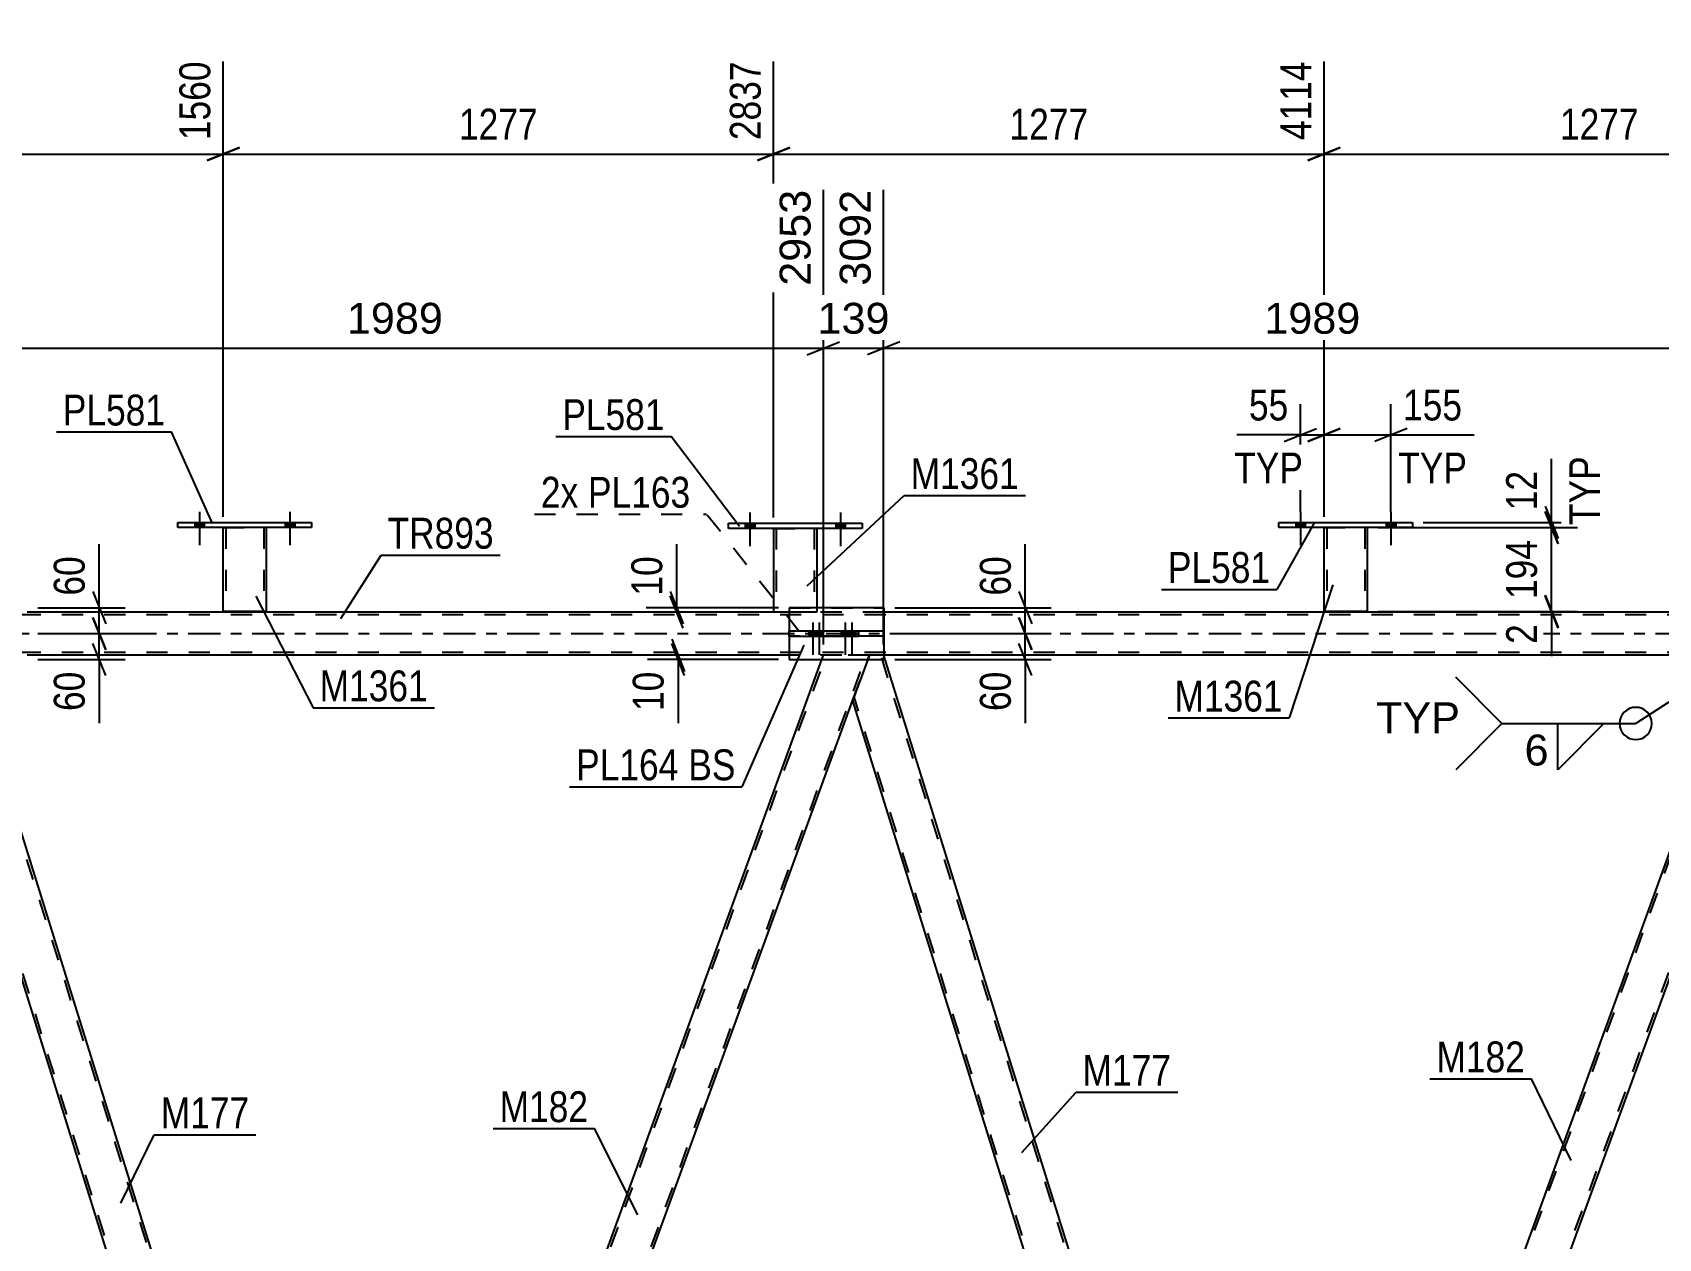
# Model space of a CAD drawing. Header units: millimetres. Extents: x -116 to 725, y -402 to 192.
# Drawn here: x 26.1 to 177, y -56.1 to 55.8 of the extents above; entities that cross this region are included whole.
import ezdxf

# ---------------------------------------------------------------- set-up
doc = ezdxf.new("R2010")
doc.units = ezdxf.units.MM
doc.linetypes.add('DXK_LINE_DOT2', pattern=[3.9198, 1.9599, -1.9599])
doc.linetypes.add('DXK_LINE_DOT3', pattern=[5.9187, 2.979, -0.9799, 0.9799, -0.9799])
doc.styles.add('Arial', font='ARIAL.TTF', dxfattribs={"height": 0.2})
doc.styles.add('Arial Narrow', font='ARIALN.TTF', dxfattribs={"height": 0.2})

# ---------------------------------------------------------------- blocks, each defined once
blk = doc.blocks.new('Bolt-200057545-4565 - 4561')
at = {"linetype": 'Continuous'}
for points in [[(41.17, 9.84), (42.05, 9.84), (42.05, 10.32), (41.17, 10.32)], [(49.57, 9.84), (50.45, 9.84), (50.45, 10.32), (49.57, 10.32)]]:
    blk.add_hatch(color=1, dxfattribs=at).paths.add_polyline_path(points)
at = {"color": 1, "linetype": 'Continuous'}
for p, q in [((41.61, 11.32), (41.61, 8.2)), ((50.01, 11.32), (50.01, 8.2)), ((41.17, 10.32), (41.17, 9.84)), ((42.05, 10.32), (42.05, 9.84)), ((49.57, 10.32), (49.57, 9.84)), ((50.45, 10.32), (50.45, 9.84))]:
    blk.add_line(p, q, dxfattribs=at)
blk = doc.blocks.new('Bolt-200057545-4566 - 4561')
at = {"linetype": 'Continuous'}
for points in [[(41.17, 9.84), (42.05, 9.84), (42.05, 10.32), (41.17, 10.32)], [(49.57, 9.84), (50.45, 9.84), (50.45, 10.32), (49.57, 10.32)]]:
    blk.add_hatch(color=1, dxfattribs=at).paths.add_polyline_path(points)
at = {"color": 1, "linetype": 'Continuous'}
for p, q in [((41.61, 11.32), (41.61, 8.2)), ((50.01, 11.32), (50.01, 8.2)), ((41.17, 10.32), (41.17, 9.84)), ((42.05, 10.32), (42.05, 9.84)), ((49.57, 10.32), (49.57, 9.84)), ((50.45, 10.32), (50.45, 9.84))]:
    blk.add_line(p, q, dxfattribs=at)
blk = doc.blocks.new('Bolt-200057545-4585 - 4561')
at = {"linetype": 'Continuous'}
for points in [[(143.33, 9.84), (144.21, 9.84), (144.21, 10.32), (143.33, 10.32)], [(151.73, 9.84), (152.61, 9.84), (152.61, 10.32), (151.73, 10.32)]]:
    blk.add_hatch(color=1, dxfattribs=at).paths.add_polyline_path(points)
at = {"color": 1, "linetype": 'Continuous'}
for p, q in [((143.77, 11.32), (143.77, 8.2)), ((152.17, 11.32), (152.17, 8.2)), ((143.33, 10.32), (143.33, 9.84)), ((144.21, 10.32), (144.21, 9.84)), ((151.73, 10.32), (151.73, 9.84)), ((152.61, 10.32), (152.61, 9.84))]:
    blk.add_line(p, q, dxfattribs=at)
blk = doc.blocks.new('Bolt-200057545-4586 - 4561')
at = {"linetype": 'Continuous'}
for points in [[(143.33, 9.84), (144.21, 9.84), (144.21, 10.32), (143.33, 10.32)], [(151.73, 9.84), (152.61, 9.84), (152.61, 10.32), (151.73, 10.32)]]:
    blk.add_hatch(color=1, dxfattribs=at).paths.add_polyline_path(points)
at = {"color": 1, "linetype": 'Continuous'}
for p, q in [((143.77, 11.32), (143.77, 8.2)), ((152.17, 11.32), (152.17, 8.2)), ((143.33, 10.32), (143.33, 9.84)), ((144.21, 10.32), (144.21, 9.84)), ((151.73, 10.32), (151.73, 9.84)), ((152.61, 10.32), (152.61, 9.84))]:
    blk.add_line(p, q, dxfattribs=at)
blk = doc.blocks.new('Bolt-200057545-4587 - 4561')
at = {"linetype": 'Continuous'}
for points in [[(92.25, 9.77), (93.13, 9.77), (93.13, 10.25), (92.25, 10.25)], [(100.65, 9.77), (101.53, 9.77), (101.53, 10.25), (100.65, 10.25)]]:
    blk.add_hatch(color=1, dxfattribs=at).paths.add_polyline_path(points)
at = {"color": 1, "linetype": 'Continuous'}
for p, q in [((92.69, 11.25), (92.69, 8.13)), ((101.09, 11.25), (101.09, 8.13)), ((92.25, 10.25), (92.25, 9.77)), ((93.13, 10.25), (93.13, 9.77)), ((100.65, 10.25), (100.65, 9.77)), ((101.53, 10.25), (101.53, 9.77))]:
    blk.add_line(p, q, dxfattribs=at)
blk = doc.blocks.new('Bolt-200057545-4588 - 4561')
at = {"linetype": 'Continuous'}
for points in [[(92.25, 9.77), (93.13, 9.77), (93.13, 10.25), (92.25, 10.25)], [(100.65, 9.77), (101.53, 9.77), (101.53, 10.25), (100.65, 10.25)]]:
    blk.add_hatch(color=1, dxfattribs=at).paths.add_polyline_path(points)
at = {"color": 1, "linetype": 'Continuous'}
for p, q in [((92.69, 11.25), (92.69, 8.13)), ((101.09, 11.25), (101.09, 8.13)), ((92.25, 10.25), (92.25, 9.77)), ((93.13, 10.25), (93.13, 9.77)), ((100.65, 10.25), (100.65, 9.77)), ((101.53, 10.25), (101.53, 9.77))]:
    blk.add_line(p, q, dxfattribs=at)
blk = doc.blocks.new('Part-200057545-4643 - 4561')
at = {"color": 2, "linetype": 'Continuous'}
for p, q in [((39.61, 9.84), (39.61, 10.32)), ((39.61, 10.32), (52.01, 10.32)), ((52.01, 9.84), (39.61, 9.84)), ((52.01, 10.32), (52.01, 9.84))]:
    blk.add_line(p, q, dxfattribs=at)
blk = doc.blocks.new('Part-200057545-4648 - 4561')
at = {"color": 2, "linetype": 'Continuous'}
for p, q in [((43.81, 2.07), (43.81, 9.84)), ((47.81, 9.84), (47.81, 2.07)), ((47.77, 2.07), (43.81, 2.07)), ((47.81, 2.07), (47.77, 2.07))]:
    blk.add_line(p, q, dxfattribs=at)
at = {"color": 7, "linetype": 'DXK_LINE_DOT2'}
for p, q in [((43.81, 9.84), (47.81, 9.84)), ((43.81, 9.84), (43.81, 9.84)), ((43.81, 9.84), (43.81, 9.84)), ((44.05, 9.84), (44.05, 2.07)), ((47.57, 9.84), (47.57, 2.07)), ((47.81, 9.84), (47.81, 9.84)), ((47.81, 9.84), (47.81, 9.84)), ((47.5, 2.07), (47.51, 2.07)), ((47.51, 2.07), (47.55, 2.07)), ((47.55, 2.07), (47.57, 2.07))]:
    blk.add_line(p, q, dxfattribs=at)
blk = doc.blocks.new('Part-200057545-4920 - 4561')
at = {"color": 2, "linetype": 'Continuous'}
for p, q in [((102.75, 0.24), (96.34, 0.24)), ((96.34, 0.24), (96.34, -0.24)), ((105.13, 0.24), (102.75, 0.24)), ((102.75, -0.24), (102.75, 0.24)), ((105.13, -0.24), (105.13, 0.24)), ((96.34, -0.24), (102.75, -0.24)), ((105.13, -0.24), (102.75, -0.24))]:
    blk.add_line(p, q, dxfattribs=at)
blk = doc.blocks.new('Part-200057545-4743 - 4561')
at = {"color": 2, "linetype": 'Continuous'}
for p, q in [((141.77, 9.84), (141.77, 10.32)), ((141.77, 10.32), (154.17, 10.32)), ((154.17, 9.84), (141.77, 9.84)), ((154.17, 10.32), (154.17, 9.84))]:
    blk.add_line(p, q, dxfattribs=at)
blk = doc.blocks.new('Part-200057545-4748 - 4561')
at = {"color": 2, "linetype": 'Continuous'}
for p, q in [((145.97, 2.07), (145.97, 9.84)), ((149.97, 9.84), (149.97, 2.07)), ((149.93, 2.07), (145.97, 2.07)), ((149.97, 2.07), (149.93, 2.07))]:
    blk.add_line(p, q, dxfattribs=at)
at = {"color": 7, "linetype": 'DXK_LINE_DOT2'}
for p, q in [((145.97, 9.84), (149.97, 9.84)), ((145.97, 9.84), (145.97, 9.84)), ((145.97, 9.84), (145.97, 9.84)), ((146.21, 9.84), (146.21, 2.07)), ((149.73, 9.84), (149.73, 2.07)), ((149.97, 9.84), (149.97, 9.84)), ((149.97, 9.84), (149.97, 9.84)), ((149.66, 2.07), (149.67, 2.07)), ((149.67, 2.07), (149.71, 2.07)), ((149.71, 2.07), (149.73, 2.07))]:
    blk.add_line(p, q, dxfattribs=at)
blk = doc.blocks.new('Part-200057545-4753 - 4561')
at = {"color": 2, "linetype": 'Continuous'}
for p, q in [((90.69, 9.77), (90.69, 10.25)), ((90.69, 10.25), (103.09, 10.25)), ((103.09, 9.77), (90.69, 9.77)), ((103.09, 10.25), (103.09, 9.77))]:
    blk.add_line(p, q, dxfattribs=at)
blk = doc.blocks.new('Part-200057545-4758 - 4561')
at = {"color": 2, "linetype": 'Continuous'}
for p, q in [((94.89, 9.77), (94.89, 2)), ((98.89, 9.77), (98.89, 2.4)), ((96.34, 2), (94.89, 2))]:
    blk.add_line(p, q, dxfattribs=at)
at = {"color": 7, "linetype": 'DXK_LINE_DOT2'}
for p, q in [((94.89, 9.77), (98.89, 9.77)), ((94.89, 9.77), (94.89, 9.77)), ((94.89, 9.77), (94.89, 9.77)), ((95.13, 9.77), (95.13, 2)), ((98.65, 9.77), (98.65, 2)), ((98.89, 9.77), (98.89, 9.77)), ((98.89, 9.77), (98.89, 9.77)), ((98.89, 2), (96.34, 2)), ((98.89, 2.4), (98.89, 2))]:
    blk.add_line(p, q, dxfattribs=at)
blk = doc.blocks.new('Part-200057545-4824 - 4561')
at = {"color": 7, "linetype": 'DXK_LINE_DOT2'}
for p, q in [((681.5, 1.76), (-18.61, 1.76)), ((105.13, 2), (94.89, 2)), ((681.5, -1.76), (-18.61, -1.76)), ((105.13, -2), (96.34, -2))]:
    blk.add_line(p, q, dxfattribs=at)
at = {"color": 2, "linetype": 'Continuous'}
for p, q in [((94.89, 2), (25.62, 2)), ((681.5, 2), (105.13, 2)), ((96.34, -2), (25.62, -2)), ((184.65, -2), (105.13, -2))]:
    blk.add_line(p, q, dxfattribs=at)
at = {"color": 7, "linetype": 'DXK_LINE_DOT3'}
blk.add_line((-18.61, 0), (681.5, 0), dxfattribs=at)
blk = doc.blocks.new('Bolt-200057545-4858 - 4561')
at = {"linetype": 'Continuous'}
for points in [[(98.87, 0.24), (98.15, 0.24), (98.15, -0.24), (98.87, -0.24)], [(99.47, 0.24), (98.75, 0.24), (98.75, -0.24), (99.47, -0.24)], [(101.88, 0.24), (101.16, 0.24), (101.16, -0.24), (101.88, -0.24)], [(102.49, 0.24), (101.77, 0.24), (101.77, -0.24), (102.49, -0.24)]]:
    blk.add_hatch(color=1, dxfattribs=at).paths.add_polyline_path(points)
at = {"color": 1, "linetype": 'Continuous'}
for p, q in [((98.15, 0.24), (98.15, -0.24)), ((98.51, 1.04), (98.51, -1.96)), ((98.75, 0.24), (98.75, -0.24)), ((98.87, 0.24), (98.87, -0.24)), ((99.11, 1.04), (99.11, -1.96)), ((99.47, 0.24), (99.47, -0.24)), ((101.16, 0.24), (101.16, -0.24)), ((101.52, 1.04), (101.52, -1.96)), ((101.77, 0.24), (101.77, -0.24)), ((101.88, 0.24), (101.88, -0.24)), ((102.13, 1.04), (102.13, -1.96)), ((102.49, 0.24), (102.49, -0.24))]:
    blk.add_line(p, q, dxfattribs=at)
blk = doc.blocks.new('Bolt-200057545-4859 - 4561')
at = {"color": 1, "linetype": 'DXK_LINE_DOT2'}
for p, q in [((98.15, 0.24), (98.15, -0.24)), ((98.51, 1.04), (98.51, -1.96)), ((98.75, 0.24), (98.75, -0.24)), ((98.87, 0.24), (98.87, -0.24)), ((99.11, 1.04), (99.11, -1.96)), ((99.47, 0.24), (99.47, -0.24)), ((101.16, 0.24), (101.16, -0.24)), ((101.52, 1.04), (101.52, -1.96)), ((101.77, 0.24), (101.77, -0.24)), ((101.88, 0.24), (101.88, -0.24)), ((102.13, 1.04), (102.13, -1.96)), ((102.49, 0.24), (102.49, -0.24))]:
    blk.add_line(p, q, dxfattribs=at)
blk = doc.blocks.new('Part-200057545-4925 - 4561')
at = {"color": 7, "linetype": 'DXK_LINE_DOT2'}
for p, q in [((105.12, 0.24), (96.34, 0.24)), ((96.34, 0.24), (96.34, -0.24)), ((102.75, 0.24), (102.75, -0.24)), ((105.12, 0.24), (105.12, -0.24)), ((105.12, -0.24), (96.34, -0.24))]:
    blk.add_line(p, q, dxfattribs=at)
blk = doc.blocks.new('Part-200057545-4969 - 4561')
at = {"color": 2, "linetype": 'Continuous'}
for p, q in [((105.13, 2.4), (96.34, 2.4)), ((96.34, 2.4), (96.34, 0.24)), ((105.13, -2.4), (105.13, 2.4)), ((96.34, -0.24), (96.34, -2.4)), ((96.34, -2.4), (105.13, -2.4))]:
    blk.add_line(p, q, dxfattribs=at)
at = {"color": 7, "linetype": 'DXK_LINE_DOT2'}
for p, q in [((96.34, 2.4), (96.34, -0.24)), ((96.34, -0.24), (96.34, 0.24))]:
    blk.add_line(p, q, dxfattribs=at)
blk = doc.blocks.new('Part-200057545-4986 - 4561')
at = {"color": 7, "linetype": 'DXK_LINE_DOT2'}
for p, q in [((55.65, -123.22), (99.77, -2)), ((59.39, -123.22), (103.51, -2)), ((99.37, -2.4), (99.51, -2)), ((103.77, -2), (99.51, -2)), ((102.22, -6.25), (103.77, -2)), ((55.39, -123.22), (57.15, -118.4)), ((59.65, -123.22), (61.4, -118.4)), ((59.65, -123.22), (55.39, -123.22))]:
    blk.add_line(p, q, dxfattribs=at)
at = {"color": 2, "linetype": 'Continuous'}
for p, q in [((57.15, -118.4), (99.37, -2.4)), ((61.4, -118.4), (102.22, -6.25))]:
    blk.add_line(p, q, dxfattribs=at)
blk = doc.blocks.new('Part-200057545-4996 - 4561')
at = {"color": 2, "linetype": 'Continuous'}
for p, q in [((18.49, -2.4), (17.09, -6.25)), ((56.23, -118.4), (20.08, -2.4)), ((52.04, -118.4), (17.09, -6.25))]:
    blk.add_line(p, q, dxfattribs=at)
at = {"color": 7, "linetype": 'DXK_LINE_DOT2'}
for p, q in [((18.63, -2), (18.49, -2.4)), ((19.95, -2), (18.63, -2)), ((56.52, -120.12), (19.7, -2)), ((20.08, -2.4), (19.95, -2)), ((53.8, -123.22), (17.22, -5.88)), ((52.04, -118.4), (53.55, -123.22)), ((56.66, -119.75), (56.23, -118.4)), ((55.39, -123.22), (56.66, -119.75)), ((53.55, -123.22), (55.39, -123.22))]:
    blk.add_line(p, q, dxfattribs=at)
blk = doc.blocks.new('Part-200057545-5024 - 4561')
at = {"color": 7, "linetype": 'DXK_LINE_DOT2'}
for p, q in [((96.34, 2.4), (96.34, -2.4)), ((96.34, 2.4), (105.12, 2.4)), ((105.12, 2.4), (105.12, -2.4)), ((96.34, -2.4), (105.12, -2.4))]:
    blk.add_line(p, q, dxfattribs=at)
blk = doc.blocks.new('Part-200057545-5054 - 4561')
at = {"color": 7, "linetype": 'DXK_LINE_DOT2'}
for p, q in [((184.9, -2), (140.78, -123.22)), ((188.65, -2), (144.53, -123.22)), ((188.9, -2), (187.36, -6.25)), ((141.79, -119.75), (140.53, -123.22)), ((144.78, -123.22), (140.53, -123.22))]:
    blk.add_line(p, q, dxfattribs=at)
at = {"color": 2, "linetype": 'Continuous'}
for p, q in [((184.65, -2), (141.79, -119.75)), ((184.65, -2), (188.9, -2)), ((187.36, -6.25), (144.78, -123.22))]:
    blk.add_line(p, q, dxfattribs=at)
blk = doc.blocks.new('Part-200057545-5059 - 4561')
at = {"color": 2, "linetype": 'Continuous'}
for p, q in [((103.62, -2.4), (102.22, -6.25)), ((141.79, -119.75), (105.13, -2.12)), ((102.22, -6.25), (138.68, -123.22)), ((140.53, -123.22), (141.79, -119.75))]:
    blk.add_line(p, q, dxfattribs=at)
at = {"color": 7, "linetype": 'DXK_LINE_DOT2'}
for p, q in [((103.77, -2), (103.62, -2.4)), ((105.09, -2), (103.77, -2)), ((141.65, -120.12), (104.84, -2)), ((105.13, -2.12), (105.09, -2)), ((138.93, -123.22), (102.36, -5.88)), ((138.68, -123.22), (140.53, -123.22))]:
    blk.add_line(p, q, dxfattribs=at)
blk = doc.blocks.new('StraightDimension-200057545-10822 - 4561')
at = {"color": 7, "linetype": 'Continuous'}
for p, q in [((43.81, 10.84), (43.81, 53.12)), ((94.89, 10.77), (94.89, 53.12)), ((45.31, 45.11), (42.31, 43.91)), ((43.81, 44.51), (94.89, 44.51)), ((93.39, 43.91), (96.39, 45.11))]:
    blk.add_line(p, q, dxfattribs=at)
at = {"color": 0, "linetype": 'Continuous'}
blk.add_wipeout([(94.29, 53.72), (90.09, 53.72), (90.09, 45.21), (94.29, 45.21)], dxfattribs=at)
at = {"color": 0}
blk.add_wipeout([(73.6, 45.26), (73.6, 49.46), (65.09, 49.46), (65.09, 45.26)], dxfattribs=at)
at = {"color": 3, "linetype": 'Continuous', "style": 'Arial Narrow'}
blk.add_text('2837', height=2.863, rotation=90.0002, dxfattribs=at).set_placement((93.69, 45.81))
at = {"color": 3, "style": 'Arial Narrow'}
blk.add_text('1277', height=2.863, dxfattribs=at).set_placement((65.69, 45.86))
blk = doc.blocks.new('StraightDimension-200057545-5284 - 4561')
at = {"color": 7, "linetype": 'Continuous'}
for p, q in [((31.71, 3.9), (32.91, 0.9)), ((26.62, 2.4), (34.71, 2.4)), ((32.31, 0), (32.31, 2.4)), ((26.62, 0), (34.71, 0)), ((32.91, -1.5), (31.71, 1.5))]:
    blk.add_line(p, q, dxfattribs=at)
at = {"color": 0}
blk.add_wipeout([(31.56, 7.78), (27.36, 7.78), (27.36, 2.93), (31.56, 2.93)], dxfattribs=at)
at = {"color": 7, "linetype": 'Continuous'}
blk.add_line((32.31, 2.4), (32.31, 8.31), dxfattribs=at)
blk.add_line((32.31, 2.4), (32.31, 8.31), dxfattribs=at)
at = {"color": 3, "style": 'Arial Narrow'}
blk.add_text('60', height=2.863, rotation=90.0002, dxfattribs=at).set_placement((30.96, 3.53))
blk = doc.blocks.new('StraightDimension-200057545-10821 - 4561')
at = {"color": 7, "linetype": 'Continuous'}
for p, q in [((94.89, 10.77), (94.89, 53.12)), ((145.97, 10.84), (145.97, 53.12)), ((96.39, 45.11), (93.39, 43.91)), ((94.89, 44.51), (145.97, 44.51)), ((144.47, 43.91), (147.47, 45.11))]:
    blk.add_line(p, q, dxfattribs=at)
at = {"color": 0, "linetype": 'Continuous'}
blk.add_wipeout([(145.37, 53.72), (141.17, 53.72), (141.17, 45.21), (145.37, 45.21)], dxfattribs=at)
at = {"color": 0}
blk.add_wipeout([(124.69, 45.26), (124.69, 49.46), (116.17, 49.46), (116.17, 45.26)], dxfattribs=at)
at = {"color": 3, "linetype": 'Continuous', "style": 'Arial Narrow'}
blk.add_text('4114', height=2.863, rotation=90.0002, dxfattribs=at).set_placement((144.77, 45.81))
at = {"color": 3, "style": 'Arial Narrow'}
blk.add_text('1277', height=2.863, dxfattribs=at).set_placement((116.77, 45.86))
blk = doc.blocks.new('StraightDimension-200057545-15437 - 4561')
at = {"color": 7, "linetype": 'Continuous'}
for p, q in [((166.47, 3.57), (167.67, 0.57)), ((167.67, 0.5), (166.47, 3.5)), ((150.97, 2.07), (169.47, 2.07)), ((167.7, 2), (164.22, 2)), ((167.07, 2), (167.07, 2.07))]:
    blk.add_line(p, q, dxfattribs=at)
at = {"color": 0}
blk.add_wipeout([(166.32, 1.47), (162.12, 1.47), (162.12, -1.55), (166.32, -1.55)], dxfattribs=at)
at = {"color": 7, "linetype": 'Continuous'}
blk.add_line((167.07, 2), (167.07, -2.08), dxfattribs=at)
blk.add_line((167.07, 2), (167.07, -2.08), dxfattribs=at)
at = {"color": 3, "style": 'Arial Narrow'}
blk.add_text('2', height=2.86, rotation=90.0002, dxfattribs=at).set_placement((165.72, -0.95))
blk = doc.blocks.new('StraightDimension-200057545-5680 - 4561')
at = {"color": 7, "linetype": 'Continuous'}
for p, q in [((143.77, 11.32), (143.77, 21.29)), ((145.97, 10.84), (145.97, 21.29)), ((142.27, 17.84), (145.27, 19.04)), ((143.77, 18.44), (145.97, 18.44)), ((147.47, 19.04), (144.47, 17.84))]:
    blk.add_line(p, q, dxfattribs=at)
at = {"color": 0}
blk.add_wipeout([(143.24, 19.19), (143.24, 23.39), (138.39, 23.39), (138.39, 19.19)], dxfattribs=at)
at = {"color": 0, "linetype": 'Continuous'}
blk.add_wipeout([(144.61, 13.34), (144.61, 17.54), (137.02, 17.54), (137.02, 13.34)], dxfattribs=at)
at = {"color": 7, "linetype": 'Continuous'}
blk.add_line((143.77, 18.44), (137.86, 18.44), dxfattribs=at)
blk.add_line((143.77, 18.44), (137.86, 18.44), dxfattribs=at)
at = {"color": 3, "style": 'Arial Narrow'}
blk.add_text('55', height=2.863, dxfattribs=at).set_placement((138.99, 19.79))
at = {"color": 3, "linetype": 'Continuous', "style": 'Arial Narrow'}
blk.add_text('TYP', height=2.863, dxfattribs=at).set_placement((137.62, 13.94))
blk = doc.blocks.new('StraightDimension-200057545-5183 - 4561')
at = {"color": 7, "linetype": 'Continuous'}
for p, q in [((85.43, -0.5), (86.63, -3.5)), ((86.63, -3.9), (85.43, -0.9)), ((95.34, -2), (83.18, -2)), ((95.34, -2.4), (83.18, -2.4)), ((86.03, -2.4), (86.03, -2))]:
    blk.add_line(p, q, dxfattribs=at)
at = {"color": 0}
blk.add_wipeout([(85.28, -2.92), (81.08, -2.92), (81.08, -7.78), (85.28, -7.78)], dxfattribs=at)
at = {"color": 7, "linetype": 'Continuous'}
blk.add_line((86.03, -2.4), (86.03, -8.31), dxfattribs=at)
blk.add_line((86.03, -2.4), (86.03, -8.31), dxfattribs=at)
at = {"color": 3, "style": 'Arial Narrow'}
blk.add_text('10', height=2.863, rotation=90.0002, dxfattribs=at).set_placement((84.68, -7.18))
blk = doc.blocks.new('StraightDimension-200057545-5133 - 4561')
at = {"color": 7, "linetype": 'Continuous'}
for p, q in [((106.12, 0), (120.64, 0)), ((117.64, 1.5), (118.84, -1.5)), ((118.24, -2.4), (118.24, 0)), ((118.84, -3.9), (117.64, -0.9)), ((106.12, -2.4), (120.64, -2.4))]:
    blk.add_line(p, q, dxfattribs=at)
at = {"color": 0}
blk.add_wipeout([(117.49, -2.92), (113.29, -2.92), (113.29, -7.78), (117.49, -7.78)], dxfattribs=at)
at = {"color": 7, "linetype": 'Continuous'}
blk.add_line((118.24, -2.4), (118.24, -8.31), dxfattribs=at)
blk.add_line((118.24, -2.4), (118.24, -8.31), dxfattribs=at)
at = {"color": 3, "style": 'Arial Narrow'}
blk.add_text('60', height=2.863, rotation=90.0002, dxfattribs=at).set_placement((116.89, -7.18))
blk = doc.blocks.new('StraightDimension-200057545-15435 - 4561')
at = {"color": 7, "linetype": 'Continuous'}
for p, q in [((166.47, 11.82), (167.67, 8.82)), ((167.67, 8.34), (166.47, 11.34)), ((150.97, 9.84), (169.47, 9.84)), ((155.17, 10.32), (169.47, 10.32)), ((167.07, 9.84), (167.07, 10.32))]:
    blk.add_line(p, q, dxfattribs=at)
at = {"color": 0, "linetype": 'Continuous'}
blk.add_wipeout([(172.17, 17.07), (167.97, 17.07), (167.97, 9.48), (172.17, 9.48)], dxfattribs=at)
at = {"color": 0}
blk.add_wipeout([(166.32, 15.7), (162.12, 15.7), (162.12, 10.85), (166.32, 10.85)], dxfattribs=at)
at = {"color": 7, "linetype": 'Continuous'}
blk.add_line((167.07, 10.32), (167.07, 16.23), dxfattribs=at)
blk.add_line((167.07, 10.32), (167.07, 16.23), dxfattribs=at)
at = {"color": 3, "linetype": 'Continuous', "style": 'Arial Narrow'}
blk.add_text('TYP', height=2.863, rotation=90.0002, dxfattribs=at).set_placement((171.57, 10.08))
at = {"color": 3, "style": 'Arial Narrow'}
blk.add_text('12', height=2.863, rotation=90.0002, dxfattribs=at).set_placement((165.72, 11.45))
blk = doc.blocks.new('StraightDimension-200057545-5147 - 4561')
at = {"color": 7, "linetype": 'Continuous'}
for p, q in [((117.64, 3.9), (118.84, 0.9)), ((106.12, 2.4), (120.64, 2.4)), ((118.24, 0), (118.24, 2.4)), ((106.12, 0), (120.64, 0)), ((118.84, -1.5), (117.64, 1.5))]:
    blk.add_line(p, q, dxfattribs=at)
at = {"color": 0}
blk.add_wipeout([(117.49, 7.78), (113.29, 7.78), (113.29, 2.93), (117.49, 2.93)], dxfattribs=at)
at = {"color": 7, "linetype": 'Continuous'}
blk.add_line((118.24, 2.4), (118.24, 8.31), dxfattribs=at)
blk.add_line((118.24, 2.4), (118.24, 8.31), dxfattribs=at)
at = {"color": 3, "style": 'Arial Narrow'}
blk.add_text('60', height=2.863, rotation=90.0002, dxfattribs=at).set_placement((116.89, 3.53))
blk = doc.blocks.new('StraightDimension-200057545-5162 - 4561')
at = {"color": 7, "linetype": 'Continuous'}
for p, q in [((85.3, 3.9), (86.5, 0.9)), ((86.5, 0.5), (85.3, 3.5)), ((95.34, 2.4), (83.05, 2.4)), ((95.34, 2), (83.05, 2)), ((85.9, 2), (85.9, 2.4))]:
    blk.add_line(p, q, dxfattribs=at)
at = {"color": 0}
blk.add_wipeout([(85.15, 7.78), (80.95, 7.78), (80.95, 2.93), (85.15, 2.93)], dxfattribs=at)
at = {"color": 7, "linetype": 'Continuous'}
blk.add_line((85.9, 2.4), (85.9, 8.31), dxfattribs=at)
blk.add_line((85.9, 2.4), (85.9, 8.31), dxfattribs=at)
at = {"color": 3, "style": 'Arial Narrow'}
blk.add_text('10', height=2.863, rotation=90.0002, dxfattribs=at).set_placement((84.55, 3.53))
blk = doc.blocks.new('StraightDimension-200057545-5270 - 4561')
at = {"color": 7, "linetype": 'Continuous'}
for p, q in [((26.62, 0), (34.71, 0)), ((31.71, 1.5), (32.91, -1.5)), ((32.31, -2.4), (32.31, 0)), ((32.91, -3.9), (31.71, -0.9)), ((26.62, -2.4), (34.71, -2.4))]:
    blk.add_line(p, q, dxfattribs=at)
at = {"color": 0}
blk.add_wipeout([(31.56, -2.92), (27.36, -2.92), (27.36, -7.78), (31.56, -7.78)], dxfattribs=at)
at = {"color": 7, "linetype": 'Continuous'}
blk.add_line((32.31, -2.4), (32.31, -8.31), dxfattribs=at)
blk.add_line((32.31, -2.4), (32.31, -8.31), dxfattribs=at)
at = {"color": 3, "style": 'Arial Narrow'}
blk.add_text('60', height=2.863, rotation=90.0002, dxfattribs=at).set_placement((30.96, -7.18))
blk = doc.blocks.new('StraightDimension-200057545-5693 - 4561')
at = {"color": 7, "linetype": 'Continuous'}
for p, q in [((145.97, 10.84), (145.97, 21.29)), ((152.17, 11.32), (152.17, 21.29)), ((144.47, 17.84), (147.47, 19.04)), ((145.97, 18.44), (152.17, 18.44)), ((153.67, 19.04), (150.67, 17.84))]:
    blk.add_line(p, q, dxfattribs=at)
at = {"color": 0}
blk.add_wipeout([(159.38, 19.19), (159.38, 23.39), (152.69, 23.39), (152.69, 19.19)], dxfattribs=at)
at = {"color": 0, "linetype": 'Continuous'}
blk.add_wipeout([(159.83, 13.34), (159.83, 17.54), (152.24, 17.54), (152.24, 13.34)], dxfattribs=at)
at = {"color": 7, "linetype": 'Continuous'}
blk.add_line((152.17, 18.44), (159.9, 18.44), dxfattribs=at)
blk.add_line((152.17, 18.44), (159.9, 18.44), dxfattribs=at)
at = {"color": 3, "style": 'Arial Narrow'}
blk.add_text('155', height=2.863, dxfattribs=at).set_placement((153.29, 19.79))
at = {"color": 3, "linetype": 'Continuous', "style": 'Arial Narrow'}
blk.add_text('TYP', height=2.863, dxfattribs=at).set_placement((152.84, 13.94))
blk = doc.blocks.new('StraightDimension-200057545-16129 - 4561')
at = {"color": 7, "linetype": 'Continuous'}
for p, q in [((99.51, -1), (99.51, 41.18)), ((19.95, -1), (19.95, 38.96)), ((21.45, 27.09), (18.45, 25.89)), ((19.95, 26.49), (99.51, 26.49)), ((98.01, 25.89), (101.01, 27.09))]:
    blk.add_line(p, q, dxfattribs=at)
at = {"color": 0, "linetype": 'Continuous'}
blk.add_wipeout([(98.91, 41.78), (94.71, 41.78), (94.71, 31.69), (98.91, 31.69)], dxfattribs=at)
at = {"color": 0}
blk.add_wipeout([(64.78, 27.24), (64.78, 31.44), (54.69, 31.44), (54.69, 27.24)], dxfattribs=at)
at = {"color": 3, "linetype": 'Continuous', "style": 'Arial'}
blk.add_text('2953', height=2.865, rotation=90.0002, dxfattribs=at).set_placement((98.31, 32.29))
at = {"color": 3, "style": 'Arial'}
blk.add_text('1989', height=2.865, dxfattribs=at).set_placement((55.29, 27.84))
blk = doc.blocks.new('StraightDimension-200057545-10820 - 4561')
at = {"color": 7, "linetype": 'Continuous'}
for p, q in [((145.97, 10.84), (145.97, 53.12)), ((197.05, 10.84), (197.05, 53.12)), ((147.47, 45.11), (144.47, 43.91)), ((145.97, 44.51), (197.05, 44.51)), ((195.55, 43.91), (198.55, 45.11))]:
    blk.add_line(p, q, dxfattribs=at)
at = {"color": 0, "linetype": 'Continuous'}
blk.add_wipeout([(196.45, 53.72), (192.25, 53.72), (192.25, 45.21), (196.45, 45.21)], dxfattribs=at)
at = {"color": 0}
blk.add_wipeout([(175.77, 45.26), (175.77, 49.46), (167.25, 49.46), (167.25, 45.26)], dxfattribs=at)
at = {"color": 3, "linetype": 'Continuous', "style": 'Arial Narrow'}
blk.add_text('5391', height=2.863, rotation=90.0002, dxfattribs=at).set_placement((195.85, 45.81))
at = {"color": 3, "style": 'Arial Narrow'}
blk.add_text('1277', height=2.863, dxfattribs=at).set_placement((167.85, 45.86))
blk = doc.blocks.new('StraightDimension-200057545-10823 - 4561')
at = {"color": 7, "linetype": 'Continuous'}
for p, q in [((-7.27, 11.12), (-7.27, 55.8)), ((43.81, 10.84), (43.81, 53.12)), ((-5.77, 45.11), (-8.77, 43.91)), ((-7.27, 44.51), (43.81, 44.51)), ((42.31, 43.91), (45.31, 45.11))]:
    blk.add_line(p, q, dxfattribs=at)
at = {"color": 0, "linetype": 'Continuous'}
blk.add_wipeout([(43.21, 53.72), (39.01, 53.72), (39.01, 45.21), (43.21, 45.21)], dxfattribs=at)
at = {"color": 0}
blk.add_wipeout([(22.52, 45.26), (22.52, 49.46), (14.01, 49.46), (14.01, 45.26)], dxfattribs=at)
at = {"color": 3, "linetype": 'Continuous', "style": 'Arial Narrow'}
blk.add_text('1560', height=2.863, rotation=90.0002, dxfattribs=at).set_placement((42.61, 45.81))
at = {"color": 3, "style": 'Arial Narrow'}
blk.add_text('1277', height=2.863, dxfattribs=at).set_placement((14.61, 45.86))
blk = doc.blocks.new('StraightDimension-200057545-15748 - 4561')
at = {"color": 7, "linetype": 'Continuous'}
for p, q in [((-87.62, 9.23), (-88.82, 12.23)), ((-16.47, 10.73), (-91.07, 10.73)), ((-88.22, -133.6), (-88.22, 10.73)), ((-88.82, -132.1), (-87.62, -135.1)), ((47.9, -133.6), (-91.07, -133.6))]:
    blk.add_line(p, q, dxfattribs=at)
at = {"color": 0}
blk.add_wipeout([(-88.97, -56.39), (-93.17, -56.39), (-93.17, -66.48), (-88.97, -66.48)], dxfattribs=at)
at = {"color": 3, "style": 'Arial'}
blk.add_text('3608', height=2.865, rotation=90.0002, dxfattribs=at).set_placement((-89.57, -65.88))
blk = doc.blocks.new('StraightDimension-200057545-15436 - 4561')
at = {"color": 7, "linetype": 'Continuous'}
for p, q in [((166.47, 11.34), (167.67, 8.34)), ((150.97, 9.84), (169.47, 9.84)), ((167.07, 2.07), (167.07, 9.84)), ((167.67, 0.57), (166.47, 3.57)), ((150.97, 2.07), (169.47, 2.07))]:
    blk.add_line(p, q, dxfattribs=at)
at = {"color": 0}
blk.add_wipeout([(166.32, 9.3), (162.12, 9.3), (162.12, 2.61), (166.32, 2.61)], dxfattribs=at)
at = {"color": 3, "style": 'Arial Narrow'}
blk.add_text('194', height=2.863, rotation=90.0002, dxfattribs=at).set_placement((165.72, 3.21))
blk = doc.blocks.new('StraightDimension-200057545-16127 - 4561')
at = {"color": 7, "linetype": 'Continuous'}
for p, q in [((105.09, -1), (105.09, 41.18)), ((184.65, -1), (184.65, 41.18)), ((106.59, 27.09), (103.59, 25.89)), ((105.09, 26.49), (184.65, 26.49)), ((183.15, 25.89), (186.15, 27.09))]:
    blk.add_line(p, q, dxfattribs=at)
at = {"color": 0, "linetype": 'Continuous'}
blk.add_wipeout([(184.05, 41.78), (179.85, 41.78), (179.85, 31.69), (184.05, 31.69)], dxfattribs=at)
at = {"color": 0}
blk.add_wipeout([(149.91, 27.24), (149.91, 31.44), (139.82, 31.44), (139.82, 27.24)], dxfattribs=at)
at = {"color": 3, "linetype": 'Continuous', "style": 'Arial'}
blk.add_text('5081', height=2.865, rotation=90.0002, dxfattribs=at).set_placement((183.45, 32.29))
at = {"color": 3, "style": 'Arial'}
blk.add_text('1989', height=2.865, dxfattribs=at).set_placement((140.42, 27.84))
blk = doc.blocks.new('StraightDimension-200057545-16128 - 4561')
at = {"color": 7, "linetype": 'Continuous'}
for p, q in [((99.51, -1), (99.51, 41.18)), ((105.09, -1), (105.09, 41.18)), ((98.01, 25.89), (101.01, 27.09)), ((99.51, 26.49), (105.09, 26.49)), ((106.59, 27.09), (103.59, 25.89))]:
    blk.add_line(p, q, dxfattribs=at)
at = {"color": 0}
blk.add_wipeout([(106.24, 27.24), (106.24, 31.44), (98.36, 31.44), (98.36, 27.24)], dxfattribs=at)
at = {"color": 3, "style": 'Arial'}
blk.add_text('139', height=2.865, dxfattribs=at).set_placement((98.96, 27.84))
at = {"color": 0, "linetype": 'Continuous'}
blk.add_wipeout([(104.49, 41.78), (100.29, 41.78), (100.29, 31.69), (104.49, 31.69)], dxfattribs=at)
at = {"color": 3, "linetype": 'Continuous', "style": 'Arial'}
blk.add_text('3092', height=2.865, rotation=90.0002, dxfattribs=at).set_placement((103.89, 32.29))
blk = doc.blocks.new('Mark-200057545-4639 - 4561')
at = {"color": 0}
blk.add_wipeout([(38.43, 19.32), (38.43, 22.32), (28.93, 22.32), (28.93, 19.32)], dxfattribs=at)
blk.add_wipeout([(38.43, 19.32), (38.43, 22.32), (28.93, 22.32), (28.93, 19.32)], dxfattribs=at)
at = {"color": 30, "linetype": 'Continuous'}
for p in [(28.33, 18.72), (42.82, 10.21)]:
    blk.add_line(p, (39.03, 18.72), dxfattribs=at)
at = {"color": 3, "style": 'Arial Narrow'}
blk.add_text('PL581', height=2.863, dxfattribs=at).set_placement((28.93, 19.32))
blk = doc.blocks.new('Mark-200057545-4644 - 4561')
at = {"color": 0}
blk.add_wipeout([(62.81, -6.28), (62.81, -3.28), (52.76, -3.28), (52.76, -6.28)], dxfattribs=at)
blk.add_wipeout([(62.81, -6.28), (62.81, -3.28), (52.76, -3.28), (52.76, -6.28)], dxfattribs=at)
at = {"color": 30, "linetype": 'Continuous'}
for p, q in [((46.84, 3.47), (52.16, -6.88)), ((52.16, -6.88), (63.41, -6.88))]:
    blk.add_line(p, q, dxfattribs=at)
at = {"color": 3, "style": 'Arial Narrow'}
blk.add_text('M1361', height=2.863, dxfattribs=at).set_placement((52.76, -6.28))
blk = doc.blocks.new('Mark-200057545-4739 - 4561')
at = {"color": 0}
blk.add_wipeout([(140.98, 4.71), (140.98, 7.71), (131.47, 7.71), (131.47, 4.71)], dxfattribs=at)
blk.add_wipeout([(140.98, 4.71), (140.98, 7.71), (131.47, 7.71), (131.47, 4.71)], dxfattribs=at)
at = {"color": 30, "linetype": 'Continuous'}
for p in [(145.02, 10.22), (130.87, 4.11)]:
    blk.add_line(p, (141.58, 4.11), dxfattribs=at)
at = {"color": 3, "style": 'Arial Narrow'}
blk.add_text('PL581', height=2.863, dxfattribs=at).set_placement((131.47, 4.71))
blk = doc.blocks.new('Mark-200057545-4744 - 4561')
at = {"color": 0}
blk.add_wipeout([(142.13, -7.23), (142.13, -4.23), (132.08, -4.23), (132.08, -7.23)], dxfattribs=at)
blk.add_wipeout([(142.13, -7.23), (142.13, -4.23), (132.08, -4.23), (132.08, -7.23)], dxfattribs=at)
at = {"color": 30, "linetype": 'Continuous'}
for p in [(146.78, 4.52), (131.48, -7.83)]:
    blk.add_line(p, (142.73, -7.83), dxfattribs=at)
at = {"color": 3, "style": 'Arial Narrow'}
blk.add_text('M1361', height=2.863, dxfattribs=at).set_placement((132.08, -7.23))
blk = doc.blocks.new('Mark-200057545-4749 - 4561')
at = {"color": 0}
blk.add_wipeout([(84.78, 18.9), (84.78, 21.9), (75.28, 21.9), (75.28, 18.9)], dxfattribs=at)
blk.add_wipeout([(84.78, 18.9), (84.78, 21.9), (75.28, 21.9), (75.28, 18.9)], dxfattribs=at)
at = {"color": 30, "linetype": 'Continuous'}
for p in [(74.68, 18.3), (91.71, 9.96)]:
    blk.add_line(p, (85.38, 18.3), dxfattribs=at)
at = {"color": 3, "style": 'Arial Narrow'}
blk.add_text('PL581', height=2.863, dxfattribs=at).set_placement((75.28, 18.9))
blk = doc.blocks.new('Mark-200057545-4754 - 4561')
at = {"color": 0}
blk.add_wipeout([(117.65, 13.42), (117.65, 16.42), (107.6, 16.42), (107.6, 13.42)], dxfattribs=at)
blk.add_wipeout([(117.65, 13.42), (117.65, 16.42), (107.6, 16.42), (107.6, 13.42)], dxfattribs=at)
at = {"color": 30, "linetype": 'Continuous'}
for p, q in [((97.99, 4.44), (107, 12.82)), ((107, 12.82), (118.25, 12.82))]:
    blk.add_line(p, q, dxfattribs=at)
at = {"color": 3, "style": 'Arial Narrow'}
blk.add_text('M1361', height=2.863, dxfattribs=at).set_placement((107.6, 13.42))
blk = doc.blocks.new('Mark-200057545-4820 - 4561')
at = {"color": 0}
blk.add_wipeout([(68.92, 7.89), (68.92, 10.89), (59.06, 10.89), (59.06, 7.89)], dxfattribs=at)
blk.add_wipeout([(68.92, 7.89), (68.92, 10.89), (59.06, 10.89), (59.06, 7.89)], dxfattribs=at)
at = {"color": 30, "linetype": 'Continuous'}
for p, q in [((54.73, 1.41), (58.46, 7.29)), ((58.46, 7.29), (69.52, 7.29))]:
    blk.add_line(p, q, dxfattribs=at)
at = {"color": 3, "style": 'Arial Narrow'}
blk.add_text('TR893', height=2.863, dxfattribs=at).set_placement((59.06, 7.89))
blk = doc.blocks.new('Mark-200057545-4982 - 4561')
at = {"color": 0}
blk.add_wipeout([(77.68, -45.34), (77.68, -42.34), (69.46, -42.34), (69.46, -45.34)], dxfattribs=at)
blk.add_wipeout([(77.68, -45.34), (77.68, -42.34), (69.46, -42.34), (69.46, -45.34)], dxfattribs=at)
at = {"color": 30, "linetype": 'Continuous'}
for p in [(68.86, -45.94), (82.29, -53.94)]:
    blk.add_line(p, (78.28, -45.94), dxfattribs=at)
at = {"color": 3, "style": 'Arial Narrow'}
blk.add_text('M182', height=2.863, dxfattribs=at).set_placement((69.46, -45.34))
blk = doc.blocks.new('Mark-200057545-4992 - 4561')
at = {"color": 0}
blk.add_wipeout([(46.25, -45.91), (46.25, -42.91), (38.02, -42.91), (38.02, -45.91)], dxfattribs=at)
blk.add_wipeout([(46.25, -45.91), (46.25, -42.91), (38.02, -42.91), (38.02, -45.91)], dxfattribs=at)
at = {"color": 30, "linetype": 'Continuous'}
for p, q in [((34.32, -52.85), (37.42, -46.51)), ((37.42, -46.51), (46.85, -46.51))]:
    blk.add_line(p, q, dxfattribs=at)
at = {"color": 3, "style": 'Arial Narrow'}
blk.add_text('M177', height=2.863, dxfattribs=at).set_placement((38.02, -45.91))
blk = doc.blocks.new('Mark-200057545-5050 - 4561')
at = {"color": 0}
blk.add_wipeout([(164.61, -40.72), (164.61, -37.72), (156.39, -37.72), (156.39, -40.72)], dxfattribs=at)
blk.add_wipeout([(164.61, -40.72), (164.61, -37.72), (156.39, -37.72), (156.39, -40.72)], dxfattribs=at)
at = {"color": 30, "linetype": 'Continuous'}
for p in [(155.79, -41.32), (168.89, -48.91)]:
    blk.add_line(p, (165.21, -41.32), dxfattribs=at)
at = {"color": 3, "style": 'Arial Narrow'}
blk.add_text('M182', height=2.863, dxfattribs=at).set_placement((156.39, -40.72))
blk = doc.blocks.new('Mark-200057545-5055 - 4561')
at = {"color": 0}
blk.add_wipeout([(131.78, -41.97), (131.78, -38.97), (123.55, -38.97), (123.55, -41.97)], dxfattribs=at)
blk.add_wipeout([(131.78, -41.97), (131.78, -38.97), (123.55, -38.97), (123.55, -41.97)], dxfattribs=at)
at = {"color": 30, "linetype": 'Continuous'}
for p, q in [((117.92, -48.16), (122.95, -42.57)), ((122.95, -42.57), (132.38, -42.57))]:
    blk.add_line(p, q, dxfattribs=at)
at = {"color": 3, "style": 'Arial Narrow'}
blk.add_text('M177', height=2.863, dxfattribs=at).set_placement((123.55, -41.97))
blk = doc.blocks.new('MarkSet-200057545-6596 - 4561')
at = {"color": 0}
for points in [[(86.07, -13.61), (86.07, -10.61), (76.56, -10.61), (76.56, -13.61)], [(91.35, -13.61), (91.35, -10.61), (86.97, -10.61), (86.97, -13.61)]]:
    blk.add_wipeout(points, dxfattribs=at)
for points in [[(86.07, -13.61), (86.07, -10.61), (76.56, -10.61), (76.56, -13.61)], [(91.35, -13.61), (91.35, -10.61), (86.97, -10.61), (86.97, -13.61)]]:
    blk.add_wipeout(points, dxfattribs=at)
at = {"color": 30, "linetype": 'Continuous'}
for p in [(97.68, -1.06), (75.96, -14.21)]:
    blk.add_line(p, (91.95, -14.21), dxfattribs=at)
at = {"color": 3, "style": 'Arial Narrow'}
for s, p in [('PL164', (76.56, -13.61)), ('BS', (86.97, -13.61))]:
    blk.add_text(s, height=2.863, dxfattribs=at).set_placement(p)
blk = doc.blocks.new('MarkSet-200057545-6624 - 4561')
at = {"color": 30, "linetype": 'DXK_LINE_DOT2'}
blk.add_line((97.23, 0.24), (88.67, 11.09), dxfattribs=at)
at = {"color": 0}
for points in [[(76.76, 11.69), (76.76, 14.69), (73.29, 14.69), (73.29, 11.69)], [(87.17, 11.69), (87.17, 14.69), (77.66, 14.69), (77.66, 11.69)]]:
    blk.add_wipeout(points, dxfattribs=at)
for points in [[(76.76, 11.69), (76.76, 14.69), (73.29, 14.69), (73.29, 11.69)], [(87.17, 11.69), (87.17, 14.69), (77.66, 14.69), (77.66, 11.69)]]:
    blk.add_wipeout(points, dxfattribs=at)
at = {"color": 30, "linetype": 'DXK_LINE_DOT2'}
blk.add_line((72.69, 11.09), (88.67, 11.09), dxfattribs=at)
at = {"color": 3, "style": 'Arial Narrow'}
for s, p in [('2x', (73.29, 11.69)), ('PL163', (77.66, 11.69))]:
    blk.add_text(s, height=2.863, dxfattribs=at).set_placement(p)
blk = doc.blocks.new('WeldMark-200057545-19248 - 4561')
at = {"linetype": 'Continuous'}
blk.add_hatch(color=30, dxfattribs=at).paths.add_polyline_path([(181.72, -3), (184.65, -2), (182.54, -4.26)])
at = {"color": 30, "linetype": 'Continuous'}
blk.add_line((184.65, -2), (174.88, -8.34), dxfattribs=at)
at = {"color": 3, "linetype": 'Continuous'}
for q in [(158.18, -4.05), (158.18, -12.63)]:
    blk.add_line((162.46, -8.34), q, dxfattribs=at)
for start, end in [(90, 270), (270, 90)]:
    blk.add_arc((174.88, -8.34), 1.5, start, end, dxfattribs=at)
at = {"color": 0}
blk.add_wipeout([(166.98, -12.44), (166.98, -9.04), (164.36, -9.04), (164.36, -12.44)], dxfattribs=at)
at = {"color": 30, "linetype": 'Continuous'}
blk.add_line((162.46, -8.34), (174.88, -8.34), dxfattribs=at)
at = {"color": 3, "linetype": 'Continuous'}
for p, q in [((167.64, -8.34), (171.93, -8.34)), ((171.93, -8.34), (167.64, -12.63)), ((167.64, -12.63), (167.64, -8.34))]:
    blk.add_line(p, q, dxfattribs=at)
at = {"color": 3, "style": 'Arial'}
blk.add_text('6', height=2.87, dxfattribs=at).set_placement((164.56, -12.24))
at = {"color": 0, "linetype": 'Continuous'}
blk.add_wipeout([(158.56, -9.24), (158.56, -6.24), (150.79, -6.24), (150.79, -9.24)], dxfattribs=at)
blk.add_wipeout([(158.56, -9.24), (158.56, -6.24), (150.79, -6.24), (150.79, -9.24)], dxfattribs=at)
at = {"color": 3, "linetype": 'Continuous', "style": 'Arial'}
blk.add_text('TYP', height=2.865, dxfattribs=at).set_placement((150.79, -9.24))

msp = doc.modelspace()

# ---------------------------------------------------------------- block references
for name in ['Bolt-200057545-4565 - 4561', 'Bolt-200057545-4566 - 4561', 'Bolt-200057545-4587 - 4561', 'Bolt-200057545-4588 - 4561', 'Bolt-200057545-4585 - 4561', 'Bolt-200057545-4586 - 4561', 'Part-200057545-4643 - 4561', 'Part-200057545-4648 - 4561', 'Part-200057545-4753 - 4561', 'Part-200057545-4758 - 4561', 'Part-200057545-4743 - 4561', 'Part-200057545-4748 - 4561', 'Part-200057545-4824 - 4561', 'Part-200057545-4969 - 4561', 'Part-200057545-5024 - 4561', 'Part-200057545-4920 - 4561', 'Part-200057545-4925 - 4561', 'Bolt-200057545-4858 - 4561', 'Bolt-200057545-4859 - 4561', 'Part-200057545-4996 - 4561', 'Part-200057545-4986 - 4561', 'Part-200057545-5059 - 4561', 'Part-200057545-5054 - 4561']:
    msp.add_blockref(name, (0, 0))

# ---------------------------------------------------------------- next in the draw order: block references
for name in ['StraightDimension-200057545-10822 - 4561', 'StraightDimension-200057545-15435 - 4561', 'StraightDimension-200057545-5284 - 4561', 'StraightDimension-200057545-5162 - 4561', 'StraightDimension-200057545-15437 - 4561', 'StraightDimension-200057545-5133 - 4561', 'StraightDimension-200057545-5183 - 4561', 'Mark-200057545-5055 - 4561', 'Mark-200057545-5050 - 4561', 'Mark-200057545-4982 - 4561']:
    msp.add_blockref(name, (0, 0))

# ---------------------------------------------------------------- next in the draw order: block references
for name in ['StraightDimension-200057545-10821 - 4561', 'StraightDimension-200057545-5147 - 4561', 'StraightDimension-200057545-5270 - 4561', 'WeldMark-200057545-19248 - 4561']:
    msp.add_blockref(name, (0, 0))

# ---------------------------------------------------------------- next in the draw order: block references
for name in ['StraightDimension-200057545-16129 - 4561', 'StraightDimension-200057545-5680 - 4561']:
    msp.add_blockref(name, (0, 0))

# ---------------------------------------------------------------- next in the draw order: block references
for name in ['StraightDimension-200057545-10823 - 4561', 'StraightDimension-200057545-5693 - 4561', 'Mark-200057545-4749 - 4561']:
    msp.add_blockref(name, (0, 0))

# ---------------------------------------------------------------- next in the draw order: block references
for name in ['StraightDimension-200057545-10820 - 4561', 'MarkSet-200057545-6624 - 4561', 'StraightDimension-200057545-15748 - 4561']:
    msp.add_blockref(name, (0, 0))

# ---------------------------------------------------------------- next in the draw order: block references
for name in ['Mark-200057545-4639 - 4561', 'StraightDimension-200057545-15436 - 4561', 'Mark-200057545-4644 - 4561', 'Mark-200057545-4992 - 4561']:
    msp.add_blockref(name, (0, 0))

# ---------------------------------------------------------------- next in the draw order: block references
for name in ['StraightDimension-200057545-16127 - 4561', 'Mark-200057545-4820 - 4561']:
    msp.add_blockref(name, (0, 0))

# ---------------------------------------------------------------- next in the draw order: block references
for name in ['StraightDimension-200057545-16128 - 4561', 'Mark-200057545-4739 - 4561']:
    msp.add_blockref(name, (0, 0))

# ---------------------------------------------------------------- next in the draw order: block references
for name in ['Mark-200057545-4754 - 4561', 'Mark-200057545-4744 - 4561', 'MarkSet-200057545-6596 - 4561']:
    msp.add_blockref(name, (0, 0))

doc.saveas('drawing.dxf')
